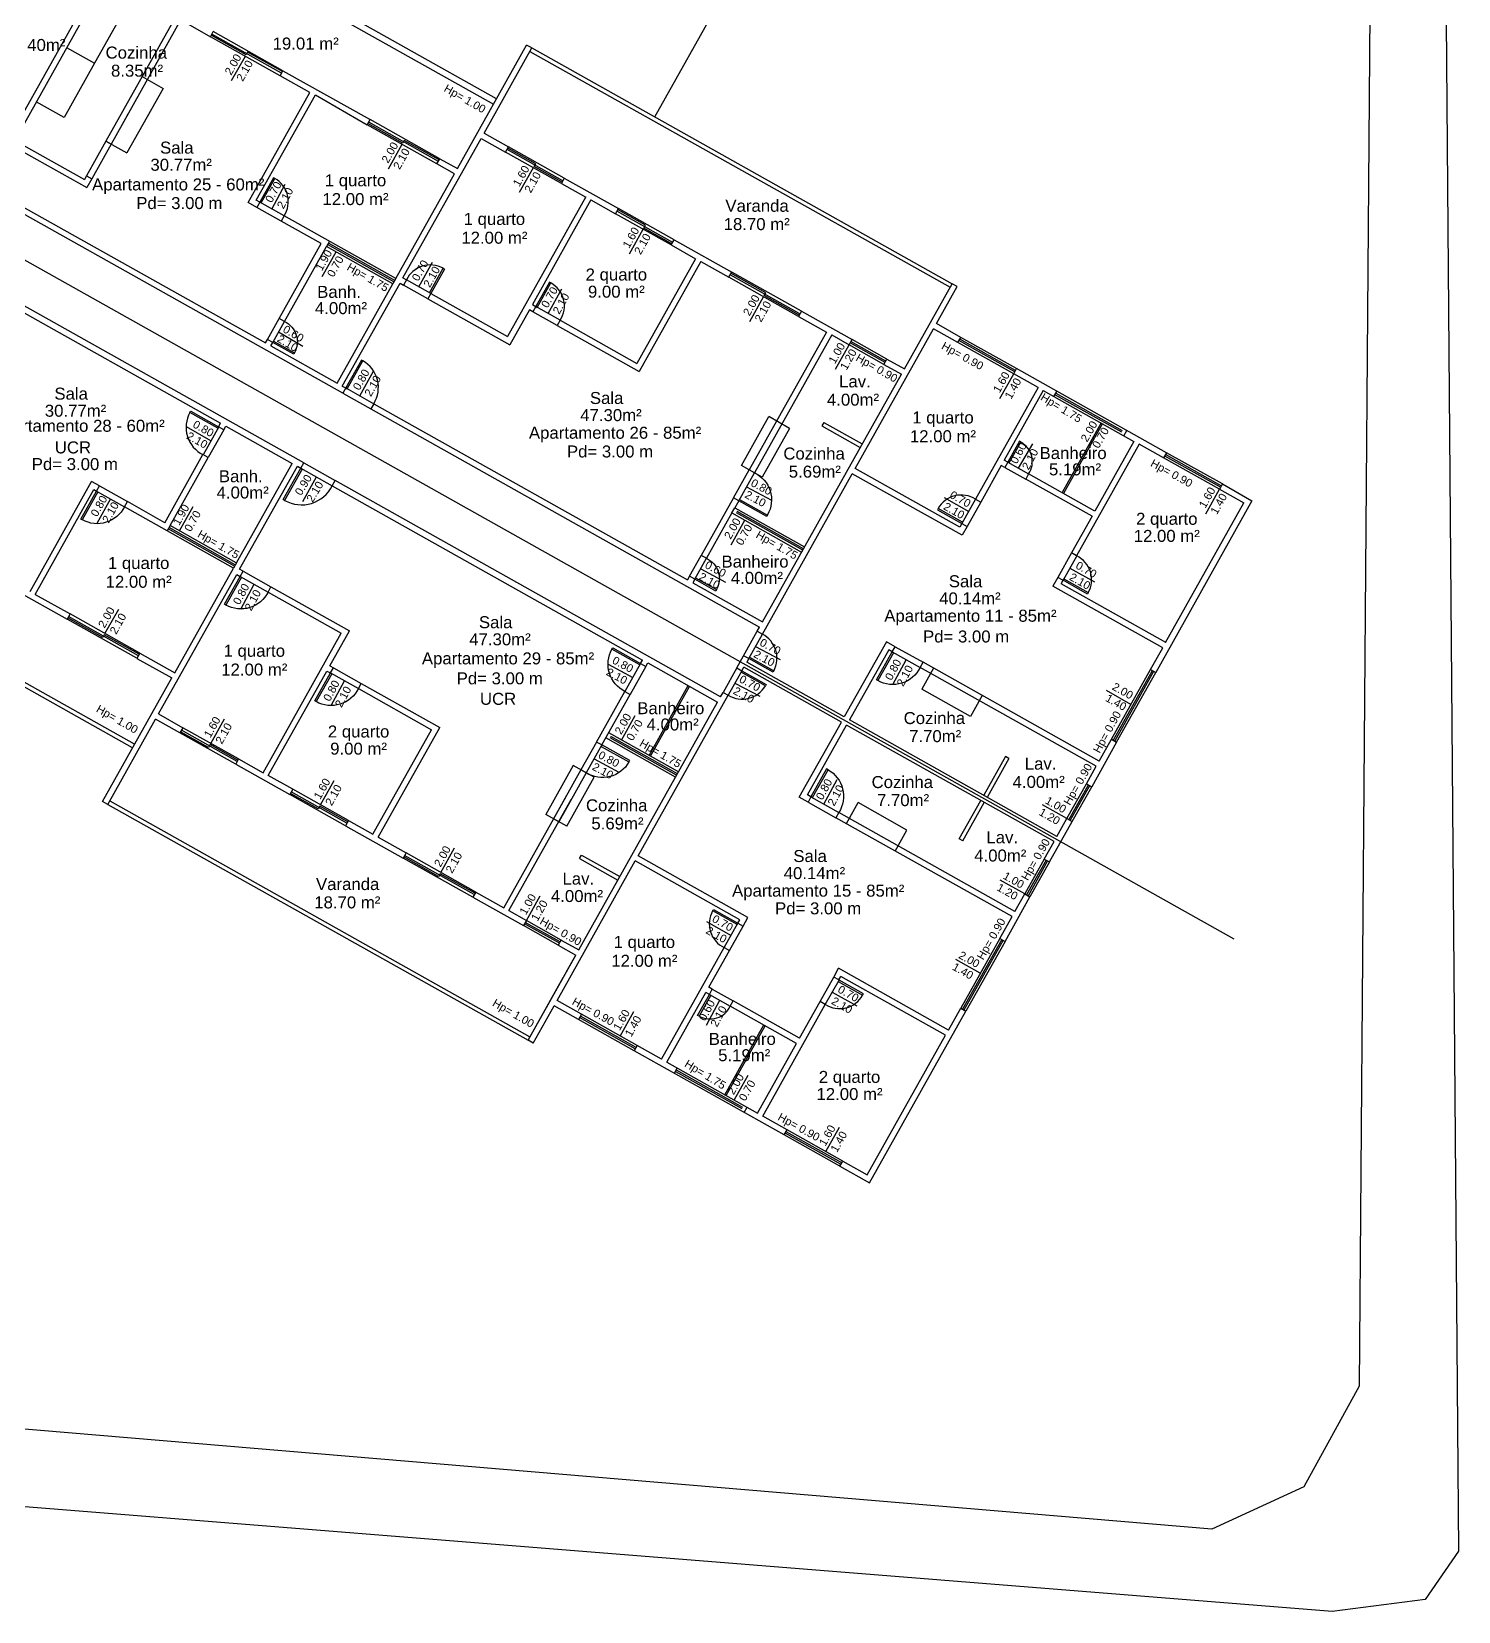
# Model space of a CAD drawing. Header units: millimetres. Extents: x -210 to 1173, y -437 to 320.
# Drawn here: x 413.12 to 448.81, y 54.72 to 94.21 of the extents above; entities that cross this region are included whole.
import ezdxf
from ezdxf.enums import TextEntityAlignment as Align

# ---------------------------------------------------------------- set-up
doc = ezdxf.new("R2010")
doc.units = ezdxf.units.MM
doc.header["$LTSCALE"] = 0.3
doc.linetypes.add('DASHED2', pattern=[9.525, 6.35, -3.175])
for name, color, linetype in [('330', 254, 'Continuous'), ('500', 254, 'Continuous'), ('CORTE', 6, 'Continuous'), ('COTAS', 1, 'Continuous'), ('ESQUADRIAS', 3, 'Continuous'), ('PISO', 1, 'Continuous'), ('PROJEÇÃO', 1, 'DASHED2'), ('TEXTOS', 2, 'Continuous'), ('VISTA', 2, 'Continuous')]:
    doc.layers.add(name, color=color, linetype=linetype)
doc.styles.add('2MM 1_100', font='ARIAL.TTF', dxfattribs={"height": 0.2})
doc.styles.add('3MM 1_100', font='ARIAL.TTF', dxfattribs={"height": 0.3})

msp = doc.modelspace()

# ---------------------------------------------------------------- linework, layer by layer
msp.add_line((443.202, 71.526), (399.643, 95.959))
at = {"layer": '330'}
msp.add_polyline3d([(357.312, 116.774, 0), (442.133, 113.857, 0), (446.701, 108.66, 0), (446.327, 60.352, 0), (444.94, 57.832, 0), (442.647, 56.775, 0), (394.731, 60.812, 0), (344.27, 64.726, 0), (341.941, 65.161, 0), (341.628, 66.353, 0)], close=True, dxfattribs=at)
at = {"layer": '500'}
msp.add_polyline3d([(361.433, 119.131, 0), (442.647, 116.167, 0), (444.714, 115.275, 0), (447.035, 113.536, 0), (448.383, 109.995, 0), (448.811, 56.224, 0), (447.983, 55.021, 0), (445.649, 54.719, 0), (343.281, 62.909, 0), (340.872, 64.222, 0), (341.016, 66.128, 0), (356.295, 116.608, 0), (357.503, 118.329, 0), (359.058, 119.027, 0)], close=True, dxfattribs=at)
at = {"layer": 'CORTE'}
for p, q in [((411.91, 90.39), (415.823, 97.367)), ((414.976, 95.55), (412.701, 91.494)), ((416.718, 94.571), (414.983, 91.475)), ((416.849, 94.498), (415.114, 91.402)), ((416.852, 94.504), (417.594, 94.085)), ((417.594, 94.085), (417.665, 94.213)), ((423.772, 90.788), (425.505, 93.876)), ((424.442, 91.675), (425.636, 93.803)), ((425.636, 93.803), (425.505, 93.876)), ((419.34, 93.11), (419.41, 93.234)), ((419.41, 93.234), (421.59, 92.012)), ((420.08, 92.688), (419.34, 93.11)), ((418.537, 89.94), (420.08, 92.688)), ((418.742, 89.997), (420.221, 92.633)), ((420.221, 92.633), (421.517, 91.881)), ((421.517, 91.881), (421.59, 92.012)), ((424.442, 91.675), (425.051, 91.333)), ((412.628, 91.363), (414.502, 90.312)), ((412.701, 91.494), (414.445, 90.516)), ((415.114, 91.402), (414.983, 91.475)), ((422.411, 88.055), (424.368, 91.544)), ((424.368, 91.544), (424.978, 91.202)), ((424.978, 91.202), (425.051, 91.333)), ((423.261, 90.903), (423.335, 91.034)), ((423.699, 90.658), (423.261, 90.903)), ((423.335, 91.034), (423.772, 90.788)), ((414.494, 90.603), (414.445, 90.516)), ((414.494, 90.603), (414.625, 90.53)), ((414.625, 90.53), (414.502, 90.312)), ((422.231, 88.041), (423.699, 90.658)), ((426.447, 90.55), (426.374, 90.419)), ((426.447, 90.55), (427.798, 89.792)), ((426.983, 90.078), (425.028, 86.588)), ((426.374, 90.419), (426.983, 90.077)), ((420.908, 85.173), (412.753, 89.748)), ((412.825, 89.876), (418.975, 86.428)), ((418.756, 89.817), (418.537, 89.94)), ((418.829, 89.948), (418.742, 89.997)), ((418.829, 89.948), (418.756, 89.817)), ((427.114, 90.004), (425.647, 87.387)), ((427.114, 90.004), (427.725, 89.661)), ((427.725, 89.661), (427.798, 89.792)), ((419.44, 89.606), (419.366, 89.475)), ((420.369, 88.913), (419.366, 89.475)), ((422.231, 88.041), (419.44, 89.606)), ((419.318, 87.038), (420.369, 88.913)), ((429.12, 88.879), (429.193, 89.01)), ((429.12, 88.879), (429.731, 88.536)), ((429.193, 89.01), (430.633, 88.202)), ((419.448, 86.965), (420.499, 88.84)), ((422.158, 87.911), (420.499, 88.84)), ((429.731, 88.536), (428.264, 85.919)), ((429.861, 88.463), (428.321, 85.715)), ((429.861, 88.463), (430.56, 88.071)), ((430.56, 88.071), (430.633, 88.202)), ((411.79, 87.824), (417.85, 84.422)), ((419.93, 83.429), (411.863, 87.955)), ((420.763, 85.425), (422.158, 87.911)), ((420.894, 85.352), (422.337, 87.925)), ((422.159, 87.91), (422.158, 87.911)), ((422.337, 87.925), (422.425, 87.876)), ((422.411, 88.055), (422.498, 88.007)), ((422.498, 88.007), (422.425, 87.876)), ((434.952, 85.78), (436.146, 87.908)), ((435.753, 86.912), (436.272, 87.837)), ((436.272, 87.837), (436.146, 87.908)), ((423.109, 87.665), (423.035, 87.534)), ((423.035, 87.534), (425.085, 86.384)), ((423.109, 87.664), (425.028, 86.588)), ((425.647, 87.387), (425.734, 87.338)), ((425.734, 87.338), (425.661, 87.207)), ((419.448, 86.965), (419.318, 87.038)), ((425.574, 87.256), (425.085, 86.384)), ((425.661, 87.207), (425.574, 87.256)), ((426.345, 86.995), (426.272, 86.865)), ((426.345, 86.995), (428.264, 85.919)), ((432.378, 87.223), (432.304, 87.093)), ((432.304, 87.093), (433.003, 86.701)), ((432.378, 87.223), (433.644, 86.514)), ((436.364, 86.569), (435.753, 86.912)), ((418.975, 86.428), (419.024, 86.515)), ((419.155, 86.441), (419.024, 86.515)), ((426.272, 86.865), (428.321, 85.715)), ((433.003, 86.701), (431.072, 83.255)), ((433.134, 86.628), (431.202, 83.182)), ((433.134, 86.628), (433.57, 86.383)), ((433.57, 86.383), (433.644, 86.514)), ((433.724, 83.292), (435.68, 86.781)), ((436.291, 86.439), (435.68, 86.781)), ((436.291, 86.439), (436.364, 86.569)), ((419.106, 86.354), (419.155, 86.441)), ((419.106, 86.354), (420.763, 85.425)), ((434.442, 85.894), (434.516, 86.025)), ((434.442, 85.894), (434.879, 85.649)), ((434.516, 86.025), (434.952, 85.78)), ((437.687, 85.657), (437.76, 85.787)), ((441.508, 83.679), (437.754, 85.787)), ((420.894, 85.352), (420.981, 85.303)), ((431.404, 79.458), (434.878, 85.65)), ((438.297, 85.314), (436.732, 82.523)), ((438.297, 85.314), (437.687, 85.657)), ((420.981, 85.303), (420.908, 85.173)), ((421.679, 84.911), (421.606, 84.782)), ((421.679, 84.911), (429.531, 80.508)), ((438.428, 85.241), (437.451, 83.498)), ((438.428, 85.241), (440.696, 83.969)), ((421.606, 84.782), (431.332, 79.327)), ((417.801, 84.335), (417.85, 84.422)), ((417.932, 84.261), (417.801, 84.335)), ((417.932, 84.261), (417.981, 84.348)), ((417.981, 84.348), (419.638, 83.419)), ((439.877, 84.431), (438.899, 82.687)), ((439.912, 84.412), (438.934, 82.668)), ((440.827, 83.897), (439.262, 81.106)), ((440.696, 83.969), (439.719, 82.227)), ((441.438, 83.555), (440.827, 83.897)), ((416.455, 81.936), (417.409, 83.637)), ((416.586, 81.863), (417.54, 83.563)), ((417.54, 83.563), (417.409, 83.637)), ((418.244, 80.933), (419.638, 83.419)), ((418.326, 80.774), (419.769, 83.346)), ((419.769, 83.346), (419.856, 83.297)), ((419.856, 83.297), (419.93, 83.429)), ((437.377, 83.367), (436.863, 82.45)), ((437.465, 83.318), (437.377, 83.367)), ((437.538, 83.449), (437.451, 83.498)), ((437.538, 83.449), (437.465, 83.318)), ((441.511, 83.686), (441.438, 83.555)), ((413.083, 80.217), (414.624, 82.965)), ((414.821, 82.855), (414.624, 82.965)), ((420.641, 82.856), (420.715, 82.989)), ((430.354, 77.583), (420.715, 82.989)), ((431.203, 83.182), (431.072, 83.255)), ((431.4, 79.149), (433.65, 83.161)), ((436.398, 81.621), (433.65, 83.161)), ((436.341, 81.826), (433.724, 83.292)), ((438.061, 83.156), (437.988, 83.025)), ((439.646, 82.096), (437.988, 83.025)), ((439.719, 82.227), (438.061, 83.156)), ((413.214, 80.144), (414.683, 82.762)), ((414.683, 82.762), (414.748, 82.725)), ((414.748, 82.725), (414.821, 82.855)), ((420.641, 82.857), (428.405, 78.503)), ((430.68, 82.558), (429.873, 81.118)), ((430.811, 82.484), (430.68, 82.558)), ((442.907, 82.904), (442.834, 82.773)), ((442.834, 82.773), (443.445, 82.431)), ((442.907, 82.904), (443.645, 82.482)), ((418.17, 80.802), (415.444, 82.331)), ((415.445, 82.332), (415.518, 82.463)), ((416.455, 81.936), (415.517, 82.462)), ((430.64, 82.179), (430.004, 81.045)), ((430.64, 82.179), (432.383, 81.201)), ((430.811, 82.484), (430.714, 82.31)), ((430.714, 82.31), (432.457, 81.332)), ((436.732, 82.523), (436.863, 82.45)), ((443.645, 82.482), (441.24, 78.193)), ((441.488, 78.942), (443.445, 82.431)), ((418.243, 80.934), (416.586, 81.863)), ((436.39, 81.913), (436.341, 81.826)), ((436.39, 81.913), (436.521, 81.839)), ((436.521, 81.839), (436.398, 81.621)), ((439.646, 82.096), (439.131, 81.179)), ((430.004, 81.045), (429.873, 81.118)), ((439.262, 81.106), (439.131, 81.179)), ((416.295, 77.154), (418.252, 80.643)), ((416.702, 78.186), (418.17, 80.802)), ((418.252, 80.643), (418.339, 80.594)), ((418.413, 80.725), (418.326, 80.774)), ((418.339, 80.594), (418.413, 80.725)), ((429.58, 80.595), (429.531, 80.508)), ((429.711, 80.522), (429.58, 80.595)), ((438.789, 80.569), (438.667, 80.351)), ((438.92, 80.495), (438.789, 80.569)), ((412.704, 80.259), (414.013, 79.523)), ((419.037, 80.203), (419.11, 80.333)), ((419.037, 80.203), (420.869, 79.175)), ((419.11, 80.333), (421.073, 79.233)), ((429.711, 80.522), (429.662, 80.434)), ((429.662, 80.434), (431.405, 79.457)), ((441.416, 78.81), (438.667, 80.351)), ((438.92, 80.495), (438.871, 80.408)), ((441.489, 78.941), (438.871, 80.408)), ((413.214, 80.144), (414.087, 79.654)), ((414.087, 79.654), (414.013, 79.523)), ((418.911, 75.686), (420.869, 79.175)), ((420.583, 78.359), (421.073, 79.233)), ((431.272, 79.221), (431.332, 79.327)), ((431.272, 79.221), (431.4, 79.149)), ((415.831, 78.675), (415.758, 78.544)), ((415.831, 78.675), (416.702, 78.186)), ((430.758, 78.305), (430.93, 78.61)), ((431.058, 78.538), (430.93, 78.61)), ((434.503, 78.958), (433.45, 77.08)), ((434.561, 78.754), (433.581, 77.007)), ((434.721, 78.836), (434.503, 78.958)), ((434.648, 78.705), (434.561, 78.754)), ((434.648, 78.705), (434.721, 78.836)), ((441.109, 78.266), (441.415, 78.811)), ((415.758, 78.544), (416.629, 78.056)), ((419.042, 75.613), (420.509, 78.228)), ((420.509, 78.228), (420.597, 78.18)), ((420.583, 78.359), (420.671, 78.311)), ((420.597, 78.18), (420.67, 78.311)), ((428.356, 78.416), (428.405, 78.503)), ((428.356, 78.416), (428.487, 78.342)), ((428.487, 78.342), (428.535, 78.429)), ((428.535, 78.429), (430.28, 77.451)), ((430.758, 78.305), (430.887, 78.233)), ((430.887, 78.233), (430.935, 78.32)), ((433.377, 76.95), (430.935, 78.32)), ((431.058, 78.538), (431.009, 78.451)), ((433.45, 77.08), (431.009, 78.451)), ((435.346, 78.314), (435.419, 78.445)), ((439.752, 75.846), (435.346, 78.314)), ((439.825, 75.976), (435.419, 78.445)), ((441.108, 78.266), (441.24, 78.193)), ((414.896, 74.968), (416.629, 78.056)), ((421.295, 77.788), (421.368, 77.919)), ((421.368, 77.919), (423.33, 76.818)), ((428.569, 76.118), (429.547, 77.862)), ((428.604, 76.098), (429.582, 77.842)), ((421.295, 77.789), (423.126, 76.761)), ((427.255, 76.453), (427.964, 77.718)), ((427.386, 76.38), (428.095, 77.645)), ((427.964, 77.718), (428.095, 77.645)), ((428.294, 73.61), (430.544, 77.622)), ((429.228, 75.576), (430.28, 77.451)), ((430.353, 77.583), (430.416, 77.694)), ((430.416, 77.694), (430.544, 77.622)), ((415.027, 74.895), (416.221, 77.023)), ((416.832, 76.681), (416.221, 77.023)), ((416.294, 77.154), (416.905, 76.811)), ((416.905, 76.811), (416.832, 76.681)), ((421.659, 74.146), (423.126, 76.761)), ((421.79, 74.072), (423.33, 76.818)), ((429.301, 75.707), (427.557, 76.685)), ((432.325, 75.074), (433.377, 76.95)), ((432.53, 75.132), (433.508, 76.876)), ((438.696, 73.964), (433.508, 76.876)), ((438.77, 74.095), (433.581, 77.007)), ((427.386, 76.38), (427.255, 76.453)), ((429.228, 75.576), (427.484, 76.554)), ((429.884, 76.445), (429.883, 76.445)), ((429.957, 76.576), (429.956, 76.576)), ((440.261, 76.448), (439.638, 75.336)), ((439.825, 75.976), (440.131, 76.522)), ((440.131, 76.522), (440.261, 76.448)), ((418.301, 76.029), (418.227, 75.898)), ((418.227, 75.898), (419.579, 75.14)), ((418.301, 76.029), (418.911, 75.686)), ((439.507, 75.41), (439.752, 75.846)), ((419.653, 75.271), (419.042, 75.613)), ((426.864, 75.755), (426.179, 74.534)), ((426.994, 75.682), (426.309, 74.461)), ((426.806, 71.259), (429.228, 75.576)), ((426.994, 75.682), (426.864, 75.755)), ((419.653, 75.271), (419.579, 75.14)), ((424.931, 72.311), (426.492, 75.093)), ((432.543, 74.952), (432.325, 75.074)), ((432.617, 75.083), (432.53, 75.132)), ((432.617, 75.083), (432.543, 74.952)), ((439.507, 75.409), (439.638, 75.336)), ((415.027, 74.895), (414.896, 74.968)), ((425.062, 72.237), (426.622, 75.019)), ((433.314, 74.691), (433.241, 74.561)), ((437.718, 72.219), (433.314, 74.691)), ((439.222, 74.901), (439.222, 74.901)), ((439.222, 74.901), (439.222, 74.901)), ((421.048, 74.488), (420.975, 74.357)), ((420.975, 74.357), (422.415, 73.55)), ((421.048, 74.488), (421.659, 74.146)), ((426.309, 74.461), (426.179, 74.534)), ((437.645, 72.089), (433.241, 74.561)), ((438.583, 73.454), (439.149, 74.464)), ((438.77, 74.095), (439.018, 74.537)), ((439.018, 74.537), (439.149, 74.464)), ((421.789, 74.072), (422.488, 73.681)), ((438.452, 73.528), (438.696, 73.964)), ((422.488, 73.681), (422.415, 73.55)), ((426.264, 69.991), (428.221, 73.479)), ((430.837, 72.011), (428.221, 73.479)), ((431.041, 72.068), (428.294, 73.61)), ((438.452, 73.528), (438.583, 73.454)), ((424.233, 72.702), (424.159, 72.572)), ((424.232, 72.702), (424.931, 72.311)), ((424.159, 72.572), (425.425, 71.862)), ((437.47, 71.47), (438.093, 72.582)), ((437.718, 72.219), (437.963, 72.655)), ((437.963, 72.655), (438.093, 72.582)), ((425.062, 72.237), (425.498, 71.993)), ((425.498, 71.993), (425.425, 71.862)), ((430.788, 71.924), (430.837, 72.011)), ((430.788, 71.924), (430.919, 71.85)), ((430.919, 71.85), (431.041, 72.068)), ((437.339, 71.543), (437.645, 72.089)), ((426.37, 71.504), (426.297, 71.373)), ((426.37, 71.503), (426.806, 71.259)), ((437.339, 71.543), (437.47, 71.47)), ((425.539, 69), (426.733, 71.128)), ((426.297, 71.373), (426.733, 71.128)), ((426.493, 70.701), (426.733, 71.128)), ((428.88, 68.522), (430.446, 71.313)), ((430.062, 70.323), (430.576, 71.24)), ((430.446, 71.313), (430.576, 71.24)), ((433.186, 70.577), (433.308, 70.796)), ((436.056, 69.253), (433.308, 70.796)), ((425.539, 69), (426.42, 70.57)), ((430.149, 70.274), (430.062, 70.323)), ((433.317, 70.504), (433.186, 70.577)), ((433.317, 70.504), (433.366, 70.591)), ((435.983, 69.122), (433.366, 70.591)), ((426.062, 69.932), (426.06, 69.933)), ((426.875, 69.648), (426.264, 69.991)), ((429.011, 68.449), (429.989, 70.192)), ((430.076, 70.143), (429.989, 70.192)), ((430.076, 70.143), (430.149, 70.274)), ((430.599, 69.849), (430.673, 69.98)), ((432.33, 69.05), (430.673, 69.98)), ((432.33, 69.05), (432.844, 69.967)), ((432.975, 69.894), (432.844, 69.967)), ((425.67, 68.927), (426.193, 69.859)), ((425.67, 68.927), (426.193, 69.859)), ((426.801, 69.517), (426.193, 69.859)), ((426.875, 69.648), (426.801, 69.517)), ((432.256, 68.919), (430.599, 69.849)), ((431.409, 67.103), (432.974, 69.894)), ((434.083, 65.43), (436.492, 69.726)), ((436.056, 69.253), (436.361, 69.799)), ((436.361, 69.799), (436.492, 69.725)), ((430.458, 67.634), (431.436, 69.379)), ((430.493, 67.615), (431.471, 69.36)), ((434.025, 65.634), (435.982, 69.123)), ((436.055, 69.254), (436.055, 69.254)), ((436.104, 69.341), (436.104, 69.341)), ((425.67, 68.927), (425.539, 69)), ((425.67, 68.927), (425.539, 69)), ((428.27, 68.865), (428.197, 68.734)), ((431.946, 66.629), (428.197, 68.734)), ((428.88, 68.522), (428.27, 68.865)), ((431.279, 67.177), (432.256, 68.919)), ((429.011, 68.449), (431.279, 67.177)), ((432.02, 66.76), (431.409, 67.103)), ((431.946, 66.629), (432.02, 66.76)), ((433.341, 65.846), (433.415, 65.977)), ((433.415, 65.977), (434.025, 65.634)), ((433.341, 65.846), (434.083, 65.43))]:
    msp.add_line(p, q, dxfattribs=at)
at = {"layer": 'COTAS'}
for p, q in [((418.125, 92.988), (418.469, 93.601)), ((422.049, 90.786), (422.393, 91.399)), ((425.33, 90.198), (425.674, 90.812)), ((419.134, 89.777), (419.465, 90.397)), ((428.077, 88.658), (428.421, 89.271)), ((420.393, 88.094), (420.737, 88.707)), ((422.804, 87.836), (423.147, 88.449)), ((426.04, 87.167), (426.383, 87.78)), ((431.088, 86.969), (431.432, 87.582)), ((419.302, 86.703), (419.907, 86.346)), ((433.226, 85.77), (433.57, 86.383)), ((421.329, 85.107), (421.673, 85.721)), ((437.343, 85.044), (437.687, 85.657)), ((417.606, 83.986), (416.993, 84.33)), ((439.879, 84.434), (439.555, 83.86)), ((438.156, 83.908), (437.8, 83.302)), ((431.007, 82.833), (431.627, 82.502)), ((435.948, 82.562), (436.561, 82.218)), ((442.49, 82.16), (442.834, 82.773)), ((416.823, 81.73), (417.167, 82.343)), ((430.617, 81.386), (430.961, 81.999)), ((429.858, 80.783), (430.478, 80.452)), ((439.092, 80.8), (439.705, 80.456)), ((418.357, 79.778), (418.688, 80.398)), ((414.958, 79.165), (415.302, 79.778)), ((431.229, 78.843), (431.849, 78.513)), ((427.54, 78.398), (428.16, 78.067)), ((434.666, 77.889), (434.997, 78.509)), ((420.615, 77.364), (420.946, 77.984)), ((430.715, 77.928), (431.336, 77.597)), ((440.619, 77.394), (440.006, 77.738)), ((417.603, 76.42), (417.947, 77.033)), ((427.878, 76.503), (428.222, 77.116)), ((427.19, 76.031), (427.81, 75.7)), ((420.35, 74.879), (420.694, 75.492)), ((432.938, 74.9), (433.269, 75.52)), ((439.018, 74.537), (438.405, 74.881)), ((423.36, 73.192), (423.704, 73.805)), ((437.963, 72.655), (437.349, 72.999)), ((425.498, 71.993), (425.842, 72.606)), ((430.003, 71.962), (430.617, 71.619)), ((436.85, 70.671), (436.237, 71.015)), ((430.007, 69.376), (430.338, 69.996)), ((433.147, 70.198), (433.76, 69.855)), ((427.842, 69.101), (428.186, 69.714)), ((431.039, 68.117), (430.695, 67.504)), ((432.987, 66.213), (433.331, 66.826))]:
    msp.add_line(p, q, dxfattribs=at)
at = {"layer": 'COTAS', "extrusion": (2.49687e-12, -2.53092e-12, -1)}
msp.add_line((419.906, 82.465), (420.249, 83.079), dxfattribs=at)
at = {"layer": 'COTAS', "extrusion": (-5.99361e-17, -1.06791e-16, -1)}
msp.add_line((415.096, 82.53), (414.752, 81.917), dxfattribs=at)
at = {"layer": 'ESQUADRIAS'}
for p, q in [((418.487, 93.633), (417.614, 94.122)), ((419.375, 93.172), (417.63, 94.151)), ((418.525, 93.701), (418.486, 93.631)), ((419.397, 93.212), (418.525, 93.701)), ((422.406, 91.423), (421.534, 91.912)), ((423.298, 90.968), (421.554, 91.947)), ((422.445, 91.492), (422.406, 91.423)), ((423.318, 91.003), (422.445, 91.492)), ((426.41, 90.485), (425.015, 91.267)), ((425.732, 90.911), (425.034, 91.302)), ((425.693, 90.841), (425.732, 90.911)), ((426.391, 90.45), (425.693, 90.841)), ((429.157, 88.944), (427.761, 89.727)), ((428.479, 89.37), (427.781, 89.762)), ((428.439, 89.301), (428.479, 89.37)), ((429.137, 88.909), (428.439, 89.301)), ((432.341, 87.158), (430.597, 88.136)), ((431.489, 87.682), (430.616, 88.171)), ((431.449, 87.612), (431.489, 87.682)), ((432.322, 87.123), (431.449, 87.612)), ((437.733, 85.739), (436.337, 86.521)), ((434.469, 85.942), (433.597, 86.431)), ((434.489, 85.977), (433.617, 86.466)), ((437.714, 85.705), (436.318, 86.487)), ((442.861, 82.821), (441.465, 83.603)), ((442.88, 82.856), (441.484, 83.638)), ((414.901, 79.065), (414.029, 79.554)), ((415.793, 78.61), (414.049, 79.589)), ((414.941, 79.134), (414.901, 79.065)), ((415.813, 78.645), (414.941, 79.134)), ((440.179, 76.495), (441.157, 78.239)), ((440.213, 76.475), (441.192, 78.22)), ((417.547, 76.32), (416.849, 76.711)), ((418.264, 75.963), (416.868, 76.746)), ((417.586, 76.39), (417.547, 76.32)), ((418.283, 75.998), (417.586, 76.39)), ((420.294, 74.779), (419.596, 75.17)), ((421.011, 74.423), (419.616, 75.205)), ((439.066, 74.51), (439.555, 75.383)), ((439.101, 74.491), (439.59, 75.363)), ((420.333, 74.849), (420.294, 74.779)), ((421.031, 74.458), (420.333, 74.849)), ((423.304, 73.091), (422.432, 73.58)), ((424.196, 72.637), (422.452, 73.615)), ((438.5, 73.501), (438.01, 72.629)), ((438.535, 73.481), (438.045, 72.609)), ((423.343, 73.161), (423.304, 73.091)), ((424.215, 72.672), (423.343, 73.161)), ((426.324, 71.421), (425.451, 71.91)), ((426.343, 71.455), (425.471, 71.945)), ((437.387, 71.517), (436.408, 69.772)), ((437.422, 71.497), (436.443, 69.753)), ((428.223, 68.782), (426.828, 69.565)), ((428.243, 68.817), (426.848, 69.6)), ((433.368, 65.894), (431.973, 66.677)), ((433.388, 65.929), (431.993, 66.712))]:
    msp.add_line(p, q, dxfattribs=at)
for points in [[(418.829, 89.948), (418.864, 89.929), (419.206, 90.539), (419.171, 90.559)], [(423.109, 87.664), (423.074, 87.684), (423.416, 88.295), (423.451, 88.275)], [(425.734, 87.338), (425.769, 87.318), (426.112, 87.929), (426.077, 87.948)], [(420.981, 85.303), (421.016, 85.283), (421.407, 85.981), (421.372, 86)], [(417.801, 84.334), (417.781, 84.3), (417.084, 84.691), (417.103, 84.726)], [(437.538, 83.449), (437.573, 83.429), (437.866, 83.953), (437.831, 83.972)], [(419.856, 83.297), (419.891, 83.277), (419.451, 82.492), (419.416, 82.512)], [(436.389, 81.913), (436.409, 81.948), (435.799, 82.29), (435.779, 82.256)], [(438.921, 80.495), (438.941, 80.529), (439.552, 80.188), (439.532, 80.153)], [(430.887, 78.233), (431.497, 77.89), (431.477, 77.855), (430.867, 78.198)], [(431.077, 78.573), (431.688, 78.23), (431.668, 78.195), (431.058, 78.538)], [(430.788, 71.924), (430.768, 71.889), (430.158, 72.231), (430.177, 72.266)], [(433.319, 70.503), (433.299, 70.468), (433.909, 70.125), (433.929, 70.16)], [(430.076, 70.143), (430.111, 70.123), (429.817, 69.6), (429.782, 69.62)]]:
    msp.add_lwpolyline(points, close=True, dxfattribs=at)
at = {"layer": 'ESQUADRIAS', "extrusion": (-5.99313e-17, -1.06793e-16, -1)}
msp.add_lwpolyline([(-419.155, 86.441), (-419.174, 86.476), (-419.698, 86.183), (-419.678, 86.148)], close=True, dxfattribs=at)
at = {"layer": 'ESQUADRIAS', "extrusion": (-5.99361e-17, -1.06791e-16, -1)}
msp.add_lwpolyline([(-414.748, 82.725), (-414.783, 82.706), (-414.391, 82.008), (-414.356, 82.028)], close=True, dxfattribs=at)
at = {"layer": 'ESQUADRIAS', "extrusion": (-5.98874e-17, -1.06818e-16, -1)}
for points in [[(-430.811, 82.484), (-430.831, 82.519), (-431.529, 82.128), (-431.509, 82.093)], [(-429.711, 80.522), (-429.73, 80.556), (-430.254, 80.263), (-430.234, 80.228)]]:
    msp.add_lwpolyline(points, close=True, dxfattribs=at)
at = {"layer": 'ESQUADRIAS', "extrusion": (3.07119e-13, 8.67055e-14, -1), "elevation": 0}
for points in [[(-418.339, 80.594), (-418.374, 80.574), (-417.983, 79.876), (-417.948, 79.896)], [(-434.648, 78.705), (-434.683, 78.685), (-434.292, 77.987), (-434.257, 78.007)]]:
    msp.add_lwpolyline(points, close=True, dxfattribs=at)
at = {"layer": 'ESQUADRIAS', "extrusion": (5.99109e-17, 1.06805e-16, -1)}
for points in [[(-428.356, 78.416), (-428.336, 78.381), (-427.638, 78.772), (-427.658, 78.807)], [(-427.386, 76.38), (-427.366, 76.345), (-428.064, 75.954), (-428.083, 75.988)]]:
    msp.add_lwpolyline(points, close=True, dxfattribs=at)
at = {"layer": 'ESQUADRIAS', "extrusion": (3.07137e-13, 8.66407e-14, -1), "elevation": 0}
msp.add_lwpolyline([(-420.597, 78.18), (-420.632, 78.16), (-420.241, 77.462), (-420.206, 77.482)], close=True, dxfattribs=at)
at = {"layer": 'ESQUADRIAS', "extrusion": (8.61823e-14, -3.07266e-13, -1)}
msp.add_lwpolyline([(-432.617, 75.083), (-432.652, 75.063), (-433.043, 75.761), (-433.008, 75.781)], close=True, dxfattribs=at)
at = {"layer": 'PISO'}
for p, q in [((419.34, 93.11), (417.594, 94.085)), ((419.41, 93.234), (417.665, 94.213)), ((415.484, 92.063), (415.533, 92.15)), ((423.261, 90.903), (421.517, 91.881)), ((423.335, 91.034), (421.59, 92.012)), ((414.983, 91.475), (414.494, 90.603)), ((415.114, 91.402), (414.625, 90.53)), ((426.447, 90.55), (425.051, 91.333)), ((426.374, 90.419), (424.978, 91.202)), ((419.366, 89.475), (418.756, 89.817)), ((419.44, 89.606), (418.829, 89.948)), ((429.12, 88.879), (427.725, 89.661)), ((429.193, 89.01), (427.798, 89.792)), ((432.304, 87.093), (430.56, 88.071)), ((432.378, 87.223), (430.633, 88.202)), ((423.035, 87.534), (422.425, 87.876)), ((423.109, 87.665), (422.498, 88.007)), ((426.345, 86.995), (425.734, 87.338)), ((419.024, 86.515), (419.318, 87.038)), ((419.155, 86.442), (419.448, 86.965)), ((426.272, 86.865), (425.661, 87.207)), ((419.93, 83.429), (420.715, 82.989)), ((419.856, 83.297), (420.641, 82.856)), ((430.68, 82.558), (431.072, 83.255)), ((430.811, 82.484), (431.203, 83.182)), ((414.748, 82.725), (415.446, 82.334)), ((414.821, 82.855), (415.518, 82.463)), ((436.732, 82.523), (436.389, 81.913)), ((436.863, 82.45), (436.52, 81.839)), ((429.58, 80.595), (429.873, 81.118)), ((429.711, 80.522), (430.004, 81.045)), ((439.132, 81.179), (438.79, 80.568)), ((439.263, 81.105), (438.921, 80.495)), ((418.339, 80.594), (419.037, 80.203)), ((418.413, 80.725), (419.11, 80.333)), ((415.757, 78.545), (414.012, 79.523)), ((415.83, 78.676), (414.086, 79.654)), ((430.93, 78.61), (431.272, 79.221)), ((431.058, 78.538), (431.4, 79.149)), ((434.648, 78.705), (435.346, 78.314)), ((434.721, 78.836), (435.419, 78.445)), ((420.671, 78.311), (421.368, 77.919)), ((428.356, 78.416), (427.964, 77.718)), ((428.487, 78.342), (428.095, 77.645)), ((430.758, 78.305), (430.416, 77.694)), ((430.887, 78.233), (430.544, 77.622)), ((420.597, 78.18), (421.295, 77.788)), ((418.227, 75.898), (416.832, 76.681)), ((418.3, 76.029), (416.905, 76.811)), ((427.255, 76.453), (426.864, 75.755)), ((427.386, 76.38), (426.994, 75.682)), ((420.975, 74.357), (419.579, 75.14)), ((421.048, 74.488), (419.653, 75.271)), ((432.617, 75.083), (433.314, 74.691)), ((432.543, 74.952), (433.241, 74.561)), ((424.159, 72.572), (422.415, 73.55)), ((424.233, 72.702), (422.488, 73.681)), ((430.446, 71.313), (430.788, 71.924)), ((430.577, 71.24), (430.919, 71.851)), ((432.844, 69.967), (433.188, 70.577)), ((432.975, 69.893), (433.319, 70.503))]:
    msp.add_line(p, q, dxfattribs=at)
at = {"layer": 'PISO', "extrusion": (1.06818e-16, -5.98874e-17, -1)}
for p, q in [((420.908, 85.173), (421.606, 84.782)), ((420.981, 85.303), (421.679, 84.911))]:
    msp.add_line(p, q, dxfattribs=at)
at = {"layer": 'PISO', "extrusion": (-4.21329e-13, 1.49903e-12, -1)}
for p, q in [((417.802, 84.334), (417.411, 83.636)), ((417.932, 84.261), (417.54, 83.563))]:
    msp.add_line(p, q, dxfattribs=at)
at = {"layer": 'PISO', "extrusion": (1.06837e-16, -5.98539e-17, -1)}
for p, q in [((437.538, 83.449), (438.061, 83.156)), ((437.465, 83.318), (437.988, 83.025))]:
    msp.add_line(p, q, dxfattribs=at)
at = {"layer": 'PISO', "extrusion": (1.06786e-16, -5.99444e-17, -1)}
for p, q in [((430.076, 70.143), (430.599, 69.849)), ((430.149, 70.274), (430.673, 69.98))]:
    msp.add_line(p, q, dxfattribs=at)
at = {"layer": 'PISO'}
for centre, radius, start, end in [((418.883, 89.963), 0.661, 327.359, 60.7284), ((423.093, 87.718), 0.661, 60.7386, 154.1079), ((425.788, 87.352), 0.661, 327.3472, 60.7166), ((421.035, 85.317), 0.761, 327.7853, 60.7229), ((417.747, 84.319), 0.761, 150.7042, 243.6418), ((437.592, 83.463), 0.561, 326.791, 60.7409), ((419.872, 83.243), 0.861, 240.7103, 333.3142), ((436.375, 81.967), 0.661, 57.3234, 150.6928), ((438.975, 80.51), 0.661, 330.7889, 64.1583), ((431.084, 78.546), 0.681, 332.3678, 62.3678), ((430.894, 78.206), 0.681, 239.0654, 329.0654), ((430.734, 71.908), 0.661, 150.7404, 244.1098), ((433.333, 70.449), 0.661, 237.2749, 330.6443), ((430.092, 70.09), 0.561, 240.6923, 334.6422)]:
    msp.add_arc(centre, radius, start, end, dxfattribs=at)
at = {"layer": 'PISO', "extrusion": (-5.99313e-17, -1.06793e-16, -1)}
msp.add_arc((-419.208, 86.457), 0.561, 115.3508, 209.3007, dxfattribs=at)
at = {"layer": 'PISO', "extrusion": (-5.98874e-17, -1.06818e-16, -1)}
for centre, radius, start, end in [((-430.88, 82.506), 0.749, 115.506, 209.6781), ((-429.764, 80.538), 0.561, 115.3272, 209.2771)]:
    msp.add_arc(centre, radius, start, end, dxfattribs=at)
at = {"layer": 'PISO', "extrusion": (-5.99361e-17, -1.06791e-16, -1)}
msp.add_arc((-414.764, 82.672), 0.761, 206.3838, 299.3214, dxfattribs=at)
at = {"layer": 'PISO', "extrusion": (3.07119e-13, 8.67055e-14, -1)}
for centre in [(-418.355, 80.54), (-434.664, 78.651)]:
    msp.add_arc(centre, 0.761, 206.3215, 299.2591, dxfattribs=at)
at = {"layer": 'PISO', "extrusion": (5.99109e-17, 1.06805e-16, -1)}
for centre, start, end in [((-428.302, 78.4), 296.3521, 29.2897), ((-427.4, 76.326), 209.2897, 302.2273)]:
    msp.add_arc(centre, 0.761, start, end, dxfattribs=at)
at = {"layer": 'PISO', "extrusion": (3.07137e-13, 8.66407e-14, -1)}
msp.add_arc((-420.613, 78.126), 0.761, 206.3336, 299.2712, dxfattribs=at)
at = {"layer": 'PISO', "extrusion": (8.61823e-14, -3.07266e-13, -1)}
msp.add_arc((-432.671, 75.097), 0.761, 119.3077, 212.2453, dxfattribs=at)
at = {"layer": 'PROJEÇÃO'}
for p, q in [((420.573, 88.971), (420.5, 88.84)), ((422.184, 87.958), (420.527, 88.888)), ((422.204, 87.993), (420.547, 88.923)), ((422.231, 88.041), (422.157, 87.91)), ((438.695, 85.087), (438.769, 85.218)), ((438.722, 85.135), (440.467, 84.157)), ((438.742, 85.17), (440.486, 84.192)), ((440.44, 84.109), (440.513, 84.24)), ((430.64, 82.179), (430.714, 82.31)), ((432.412, 81.249), (430.667, 82.227)), ((432.431, 81.284), (430.687, 82.262)), ((416.586, 81.863), (416.513, 81.732)), ((418.197, 80.85), (416.54, 81.78)), ((418.217, 80.885), (416.559, 81.815)), ((432.386, 81.209), (432.459, 81.339)), ((418.244, 80.933), (418.17, 80.802)), ((429.275, 75.659), (427.53, 76.637)), ((429.255, 75.624), (427.511, 76.602)), ((429.199, 68.171), (429.273, 68.302)), ((429.226, 68.219), (430.971, 67.241)), ((429.246, 68.254), (430.99, 67.275)), ((430.944, 67.193), (431.017, 67.324))]:
    msp.add_line(p, q, dxfattribs=at)
at = {"layer": 'VISTA'}
for p, q in [((428.711, 92.078), (433.203, 100.087)), ((415.953, 97.293), (424.677, 92.401)), ((424.753, 92.535), (416.027, 97.425)), ((415.672, 95.159), (414.698, 93.421)), ((413.998, 93.813), (414.698, 93.421)), ((425.586, 93.715), (436.095, 87.822)), ((425.636, 93.803), (436.146, 87.908)), ((414.698, 93.421), (413.936, 92.062)), ((415.887, 93.088), (416.41, 92.794)), ((413.936, 92.062), (413.239, 92.453)), ((416.41, 92.794), (415.506, 91.182)), ((414.983, 91.475), (415.506, 91.182)), ((434.516, 86.025), (433.644, 86.514)), ((437.76, 85.787), (436.364, 86.569)), ((434.442, 85.894), (433.57, 86.383)), ((437.687, 85.657), (436.291, 86.439)), ((430.875, 83.366), (431.56, 84.587)), ((432.083, 84.293), (431.56, 84.587)), ((432.083, 84.293), (431.399, 83.072)), ((432.941, 84.443), (432.892, 84.356)), ((432.892, 84.356), (433.851, 83.818)), ((432.941, 84.443), (433.9, 83.905)), ((431.399, 83.072), (430.875, 83.366)), ((442.834, 82.773), (441.438, 83.555)), ((442.907, 82.904), (441.511, 83.686)), ((415.649, 76.31), (406.928, 81.203)), ((415.698, 76.397), (406.977, 81.29)), ((435.681, 78.298), (435.388, 77.775)), ((440.131, 76.522), (441.109, 78.266)), ((440.261, 76.448), (441.24, 78.193)), ((436.609, 77.09), (435.388, 77.775)), ((436.902, 77.614), (436.609, 77.09)), ((426.667, 75.866), (425.982, 74.645)), ((427.191, 75.572), (426.667, 75.866)), ((437.479, 76.087), (436.942, 75.128)), ((437.567, 76.038), (437.029, 75.079)), ((437.567, 76.038), (437.479, 76.087)), ((426.506, 74.351), (427.191, 75.572)), ((439.018, 74.537), (439.507, 75.41)), ((439.149, 74.464), (439.638, 75.336)), ((415.027, 74.895), (425.539, 69)), ((415.076, 74.982), (425.588, 69.087)), ((426.506, 74.351), (425.982, 74.645)), ((433.502, 74.414), (433.796, 74.937)), ((435.017, 74.252), (433.796, 74.937)), ((436.327, 74.032), (436.865, 74.991)), ((436.414, 73.983), (436.952, 74.942)), ((434.723, 73.728), (435.017, 74.252)), ((436.414, 73.983), (436.327, 74.032)), ((426.825, 73.541), (426.874, 73.628)), ((426.825, 73.541), (427.785, 73.003)), ((426.874, 73.628), (427.833, 73.091)), ((438.452, 73.528), (437.963, 72.655)), ((438.583, 73.454), (438.093, 72.582)), ((426.37, 71.503), (425.498, 71.993)), ((426.297, 71.373), (425.425, 71.862)), ((437.339, 71.543), (436.361, 69.799)), ((437.47, 71.47), (436.491, 69.726)), ((428.197, 68.734), (426.801, 69.517)), ((428.27, 68.865), (426.875, 69.648)), ((433.415, 65.977), (432.02, 66.76)), ((433.341, 65.846), (431.946, 66.629))]:
    msp.add_line(p, q, dxfattribs=at)

# ---------------------------------------------------------------- texts
at = {"layer": 'TEXTOS', "style": '3MM 1_100'}
for s, p in [('Apartamento 8 - 40m²', (411.93, 93.878)), ('19.01 m²', (419.978, 93.914)), ('Cozinha', (415.741, 93.688)), ('8.35m²', (415.76, 93.236)), ('Sala', (416.754, 91.312)), ('30.77m²', (416.863, 90.884)), ('Apartamento 25 - 60m²', (416.79, 90.392)), ('1 quarto', (421.224, 90.495)), ('Pd= 3.00 m', (416.817, 89.926)), ('12.00 m²', (421.224, 90.026)), ('1 quarto', (424.698, 89.529)), ('Varanda', (431.268, 89.858)), ('18.70 m²', (431.259, 89.4)), ('12.00 m²', (424.698, 89.06)), ('2 quarto', (427.749, 88.14)), ('Banh.', (420.813, 87.707)), ('9.00 m²', (427.749, 87.711)), ('4.00m²', (420.861, 87.3)), ('Sala', (414.112, 85.162)), ('Lav.', (433.716, 85.468)), ('Sala', (427.505, 85.053)), ('4.00m²', (433.668, 85.011)), ('30.77m²', (414.221, 84.735)), ('47.30m²', (427.614, 84.625)), ('1 quarto', (435.918, 84.566)), ('Apartamento 28 - 60m²', (414.298, 84.359)), ('Apartamento 26 - 85m²', (427.716, 84.185)), ('12.00 m²', (435.918, 84.097)), ('UCR', (414.157, 83.818)), ('Pd= 3.00 m', (427.59, 83.716)), ('Cozinha', (432.694, 83.665)), ('Banheiro', (439.173, 83.677)), ('Pd= 3.00 m', (414.204, 83.401)), ('5.69m²', (432.713, 83.212)), ('5.19m²', (439.221, 83.269)), ('Banh.', (418.354, 83.098)), ('4.00m²', (418.402, 82.69)), ('2 quarto', (441.516, 82.034)), ('12.00 m²', (441.516, 81.605)), ('1 quarto', (415.8, 80.928)), ('Banheiro', (431.217, 80.964)), ('12.00 m²', (415.8, 80.459)), ('4.00m²', (431.264, 80.556)), ('Sala', (436.483, 80.472)), ('40.14m²', (436.592, 80.044)), ('Sala', (424.73, 79.448)), ('Apartamento 11 - 85m²', (436.604, 79.61)), ('47.30m²', (424.838, 79.02)), ('Pd= 3.00 m', (436.497, 79.091)), ('1 quarto', (418.693, 78.734)), ('Apartamento 29 - 85m²', (425.039, 78.544)), ('12.00 m²', (418.693, 78.265)), ('Pd= 3.00 m', (424.832, 78.045)), ('UCR', (424.79, 77.533)), ('Banheiro', (429.11, 77.299)), ('4.00m²', (429.157, 76.891)), ('Cozinha', (435.703, 77.052)), ('2 quarto', (421.301, 76.716)), ('7.70m²', (435.723, 76.6)), ('9.00 m²', (421.301, 76.287)), ('Lav.', (438.36, 75.912)), ('Cozinha', (434.901, 75.452)), ('4.00m²', (438.312, 75.456)), ('7.70m²', (434.92, 75)), ('Cozinha', (427.757, 74.87)), ('5.69m²', (427.776, 74.417)), ('Lav.', (437.4, 74.071)), ('Sala', (432.594, 73.603)), ('4.00m²', (437.352, 73.615)), ('Varanda', (421.028, 72.902)), ('Lav.', (426.797, 73.038)), ('40.14m²', (432.703, 73.175)), ('4.00m²', (426.764, 72.603)), ('Apartamento 15 - 85m²', (432.797, 72.737)), ('18.70 m²', (421.019, 72.444)), ('Pd= 3.00 m', (432.796, 72.295)), ('1 quarto', (428.449, 71.454)), ('12.00 m²', (428.449, 70.984)), ('Banheiro', (430.899, 69.031)), ('5.19m²', (430.947, 68.624)), ('2 quarto', (433.581, 68.082)), ('12.00 m²', (433.581, 67.653))]:
    msp.add_text(s, height=0.3, dxfattribs=at).set_placement(p, align=Align.MIDDLE_CENTER)
at = {"layer": 'TEXTOS', "style": '2MM 1_100'}
for s, rotation, p in [('2.00', 60.7166, (418.16, 93.393)), ('2.10', 60.7166, (418.45, 93.236)), ('Hp= 1.00', 330.1792, (423.961, 92.535)), ('2.00', 60.7166, (422.084, 91.191)), ('2.10', 60.7166, (422.374, 91.034)), ('1.60', 60.7166, (425.366, 90.604)), ('0.70', 61.9287, (419.169, 90.203)), ('2.10', 60.7166, (425.655, 90.447)), ('2.10', 61.9287, (419.462, 90.052)), ('1.60', 60.7166, (428.112, 89.063)), ('2.10', 60.7166, (428.402, 88.906)), ('1.90', 60.7166, (420.429, 88.499)), ('0.70', 60.7166, (420.719, 88.342)), ('0.70', 60.7166, (422.839, 88.241)), ('Hp= 1.75', 330.1792, (421.534, 88.07)), ('2.10', 60.7166, (423.129, 88.084)), ('0.70', 60.7166, (426.075, 87.572)), ('2.10', 60.7166, (426.365, 87.415)), ('2.00', 60.7166, (431.124, 87.374)), ('2.10', 60.7166, (431.414, 87.217)), ('2.10', 329.5046, (419.527, 86.423)), ('0.60', 329.5046, (419.672, 86.663)), ('1.00', 60.7166, (433.262, 86.175)), ('1.20', 60.7166, (433.552, 86.018)), ('Hp= 0.90', 330.1792, (434.262, 85.803)), ('Hp= 0.90', 331.2415, (436.409, 86.106)), ('0.80', 60.7166, (421.365, 85.513)), ('1.60', 60.7041, (437.378, 85.449)), ('2.10', 60.7166, (421.654, 85.356)), ('1.40', 60.7041, (437.668, 85.292)), ('Hp= 1.75', 328.7078, (438.879, 84.806)), ('2.10', 330.6985, (417.264, 83.999)), ('0.80', 330.6985, (417.421, 84.288)), ('2.00', 60.1352, (439.571, 84.22)), ('0.70', 60.1352, (439.859, 84.06)), ('0.60', 61.9287, (437.804, 83.675)), ('2.10', 61.9287, (438.098, 83.524)), ('Hp= 0.90', 331.2415, (441.638, 83.173)), ('0.90', 58.8932, (419.918, 82.881)), ('2.10', 58.8932, (420.207, 82.711)), ('0.80', 331.9287, (431.379, 82.828)), ('0.80', 60.7166, (414.806, 82.352)), ('2.10', 331.9287, (431.228, 82.535)), ('0.70', 330.7404, (436.353, 82.526)), ('1.60', 60.7041, (442.525, 82.565)), ('1.40', 60.7041, (442.815, 82.408)), ('2.10', 60.7166, (415.096, 82.195)), ('1.90', 60.7166, (416.859, 82.135)), ('0.70', 60.7166, (417.148, 81.978)), ('2.10', 330.7404, (436.196, 82.237)), ('Hp= 1.75', 330.1792, (417.798, 81.394)), ('2.00', 60.7166, (430.652, 81.792)), ('0.70', 60.7166, (430.942, 81.635)), ('Hp= 1.75', 330.1792, (431.764, 81.377)), ('0.60', 331.9287, (430.23, 80.778)), ('0.70', 330.7404, (439.503, 80.762)), ('2.10', 331.9287, (430.079, 80.485)), ('2.10', 330.7404, (439.346, 80.472)), ('0.80', 61.9107, (418.362, 80.151)), ('2.10', 61.9107, (418.655, 80)), ('2.00', 60.7166, (414.993, 79.57)), ('2.10', 60.7166, (415.283, 79.413)), ('0.70', 331.9287, (431.601, 78.839)), ('2.10', 331.9287, (431.45, 78.546)), ('2.10', 331.9287, (427.761, 78.1)), ('0.80', 331.9287, (427.912, 78.393)), ('0.80', 61.9107, (434.671, 78.262)), ('2.10', 61.9107, (434.964, 78.111)), ('0.80', 61.9107, (420.62, 77.736)), ('2.10', 61.9107, (420.913, 77.585)), ('2.10', 331.9287, (430.937, 77.63)), ('0.70', 331.9287, (431.088, 77.923)), ('2.00', 330.7199, (440.415, 77.731)), ('1.40', 330.7199, (440.249, 77.445)), ('Hp= 1.00', 330.1792, (415.264, 77.024)), ('1.60', 60.7166, (417.638, 76.826)), ('2.00', 60.7166, (427.914, 76.908)), ('Hp= 0.90', 61.2573, (440.023, 76.704)), ('2.10', 60.7166, (417.928, 76.669)), ('0.70', 60.7166, (428.203, 76.751)), ('0.80', 331.9287, (427.562, 76.026)), ('Hp= 1.75', 330.1792, (428.853, 76.168)), ('2.10', 331.9287, (427.411, 75.733)), ('Hp= 0.90', 60.1759, (439.291, 75.398)), ('1.60', 60.7166, (420.386, 75.285)), ('0.80', 61.9107, (432.943, 75.272)), ('2.10', 60.7166, (420.675, 75.128)), ('2.10', 61.9107, (433.236, 75.121)), ('1.00', 330.7133, (438.742, 74.884)), ('1.20', 330.7133, (438.585, 74.594)), ('Hp= 0.90', 60.1759, (438.236, 73.516)), ('2.00', 60.7166, (423.396, 73.597)), ('2.10', 60.7166, (423.686, 73.44)), ('1.00', 330.7133, (437.687, 73.002)), ('1.20', 330.7133, (437.53, 72.712)), ('1.00', 60.7166, (425.533, 72.398)), ('1.20', 60.7166, (425.823, 72.241)), ('Hp= 0.90', 330.1792, (426.359, 71.72)), ('0.70', 330.7404, (430.409, 71.927)), ('Hp= 0.90', 60.1759, (437.123, 71.531)), ('2.10', 330.7404, (430.252, 71.637)), ('2.00', 330.7133, (436.575, 71.018)), ('1.40', 330.7133, (436.417, 70.728)), ('0.70', 330.7404, (433.552, 70.163)), ('Hp= 1.00', 330.1792, (425.174, 69.673)), ('Hp= 0.90', 331.2415, (427.17, 69.717)), ('0.60', 61.9287, (430.012, 69.748)), ('2.10', 330.7404, (433.395, 69.873)), ('1.60', 60.7041, (427.877, 69.507)), ('1.40', 60.7041, (428.167, 69.35)), ('2.10', 61.9287, (430.305, 69.597)), ('Hp= 1.75', 328.7078, (429.974, 68.142)), ('2.00', 60.1352, (430.731, 67.903)), ('0.70', 60.1352, (431.019, 67.743)), ('Hp= 0.90', 331.2415, (432.315, 66.829)), ('1.60', 60.7041, (433.022, 66.619)), ('1.40', 60.7041, (433.312, 66.462))]:
    msp.add_text(s, height=0.2, rotation=rotation, dxfattribs=at).set_placement(p, align=Align.MIDDLE_CENTER)

doc.saveas('drawing.dxf')
